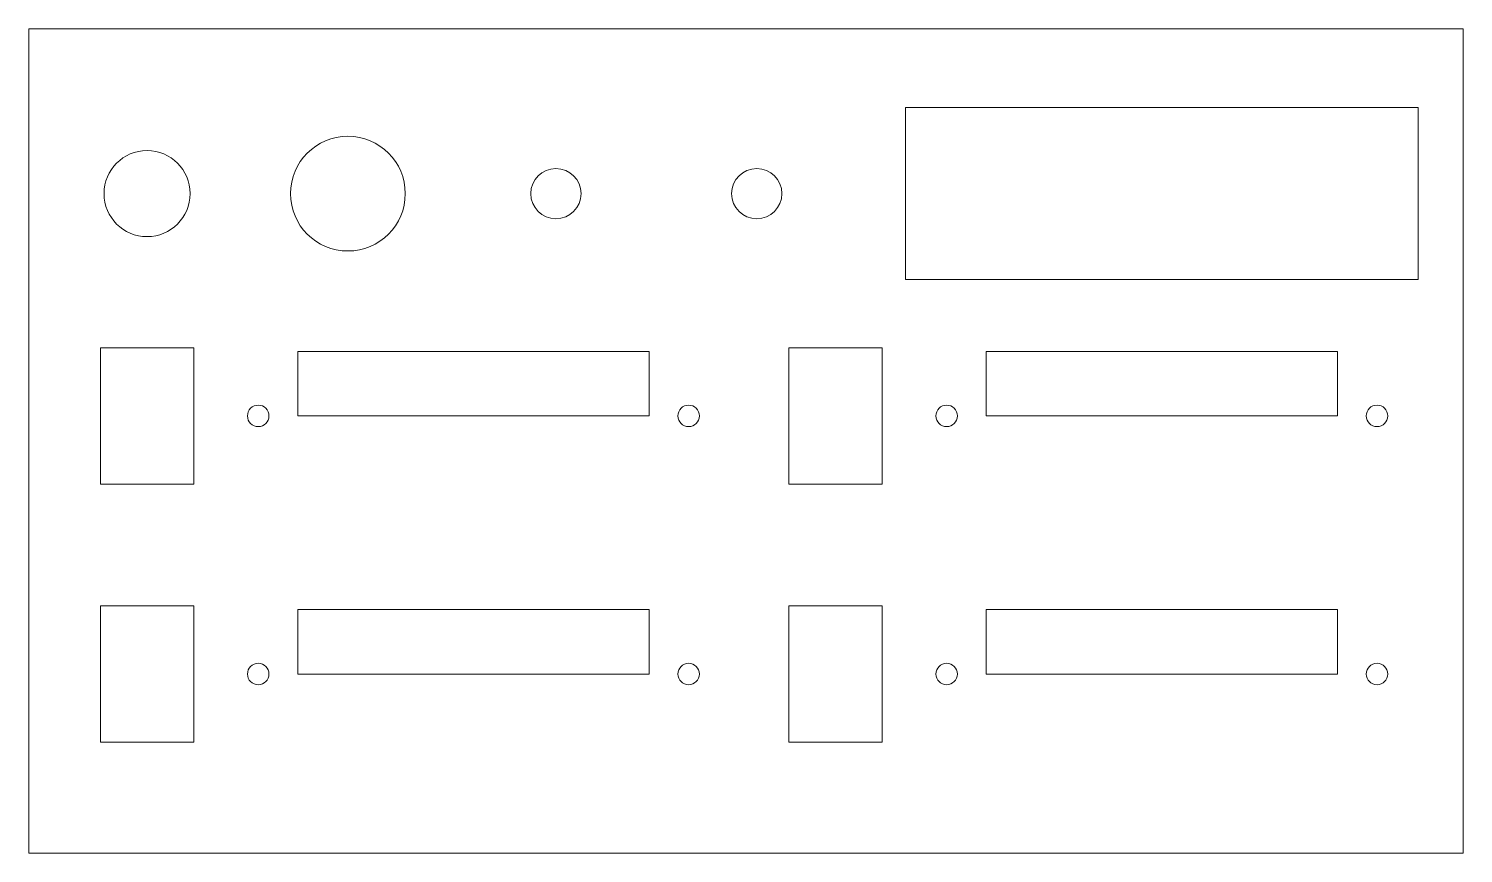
# Model space of a CAD drawing. Header units: millimetres. Extents: x -100 to 100, y -58 to 58.
import ezdxf

# ---------------------------------------------------------------- set-up
doc = ezdxf.new("R2010")
doc.units = ezdxf.units.MM

msp = doc.modelspace()

# ---------------------------------------------------------------- linework, layer by layer
at = {"color": 7, "linetype": 'Continuous', "lineweight": 15}
for p, q in [((-100, 57.5), (-100, -57.5)), ((100, 57.5), (-100, 57.5)), ((100, -57.5), (100, 57.5)), ((93.72, 46.5), (22.22, 46.5)), ((22.22, 46.5), (22.22, 22.5)), ((93.72, 22.5), (93.72, 46.5)), ((22.22, 22.5), (93.72, 22.5)), ((-77, 13), (-90, 13)), ((-90, 13), (-90, -6)), ((-77, -6), (-77, 13)), ((-13.5, 12.5), (-62.5, 12.5)), ((-62.5, 12.5), (-62.5, 3.5)), ((-13.5, 3.5), (-13.5, 12.5)), ((18.97, 13), (5.97, 13)), ((5.97, 13), (5.97, -6)), ((18.97, -6), (18.97, 13)), ((82.47, 12.5), (33.47, 12.5)), ((33.47, 12.5), (33.47, 3.5)), ((82.47, 3.5), (82.47, 12.5)), ((-62.5, 3.5), (-13.5, 3.5)), ((33.47, 3.5), (82.47, 3.5)), ((-90, -6), (-77, -6)), ((5.97, -6), (18.97, -6)), ((-77, -23), (-90, -23)), ((-90, -23), (-90, -42)), ((-77, -42), (-77, -23)), ((-13.5, -23.5), (-62.5, -23.5)), ((-62.5, -23.5), (-62.5, -32.5)), ((-13.5, -32.5), (-13.5, -23.5)), ((18.97, -23), (5.97, -23)), ((5.97, -23), (5.97, -42)), ((18.97, -42), (18.97, -23)), ((82.47, -23.5), (33.47, -23.5)), ((33.47, -23.5), (33.47, -32.5)), ((82.47, -32.5), (82.47, -23.5)), ((-62.5, -32.5), (-13.5, -32.5)), ((33.47, -32.5), (82.47, -32.5)), ((-90, -42), (-77, -42)), ((5.97, -42), (18.97, -42)), ((-100, -57.5), (100, -57.5))]:
    msp.add_line(p, q, dxfattribs=at)
for centre, radius in [((-55.5, 34.5), 8), ((-83.5, 34.5), 6), ((-26.5, 34.5), 3.5), ((1.5, 34.5), 3.5), ((-68, 3.5), 1.5), ((-8, 3.5), 1.5), ((27.97, 3.5), 1.5), ((87.97, 3.5), 1.5), ((-68, -32.5), 1.5), ((-8, -32.5), 1.5), ((27.97, -32.5), 1.5), ((87.97, -32.5), 1.5)]:
    msp.add_circle(centre, radius, dxfattribs=at)

doc.saveas('drawing.dxf')
